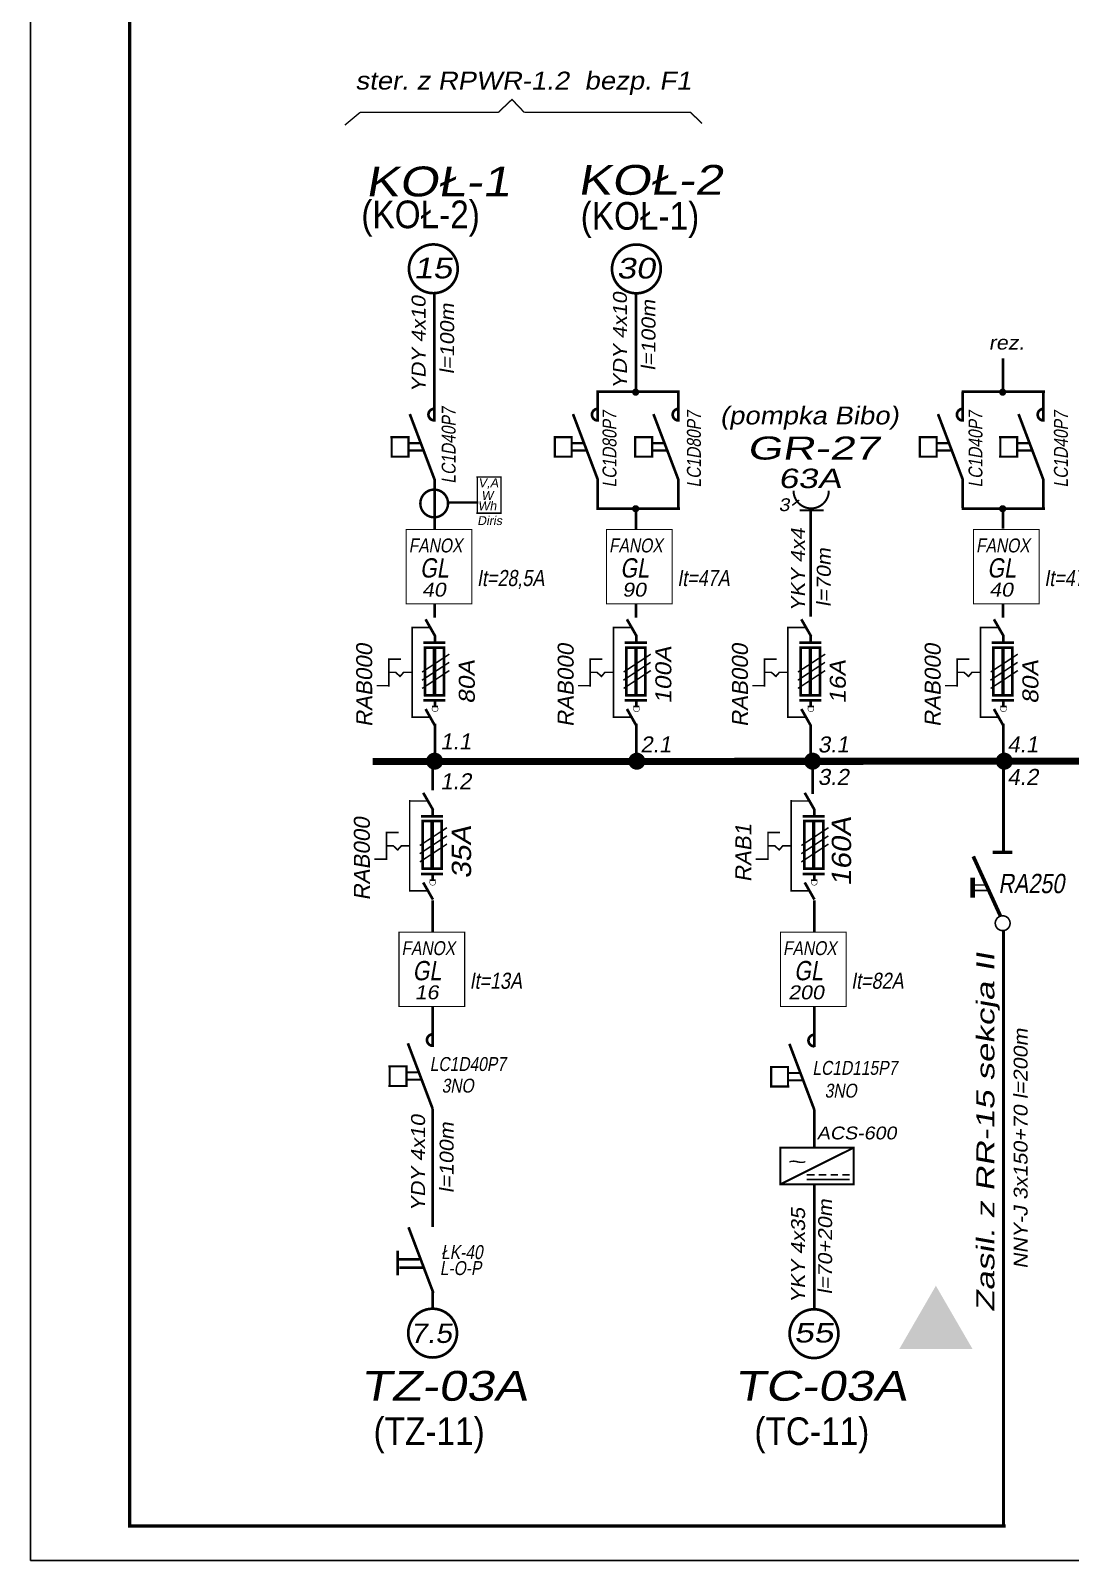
# Model space of a CAD drawing. Header units: millimetres. Extents: x 649 to 1239, y -5 to 425.
# Drawn here: x 649 to 746.6, y 0 to 143.6 of the extents above; entities that cross this region are included whole.
import ezdxf
from ezdxf.enums import TextEntityAlignment as Align

# ---------------------------------------------------------------- set-up
doc = ezdxf.new("R2010")
doc.units = ezdxf.units.MM
doc.linetypes.add('DASHED2', pattern=[9.525, 6.35, -3.175])
doc.layers.add('Ideowy', color=7, linetype='Continuous')
doc.layers.add('rysunek', color=2, linetype='Continuous')
doc.styles.add('styl1', font='arial.ttf', dxfattribs={"width": 0.8, "oblique": 10, "height": 2.8})

msp = doc.modelspace()

# ---------------------------------------------------------------- hatches: boundary and pattern name
for points in [[(706.16, 109.69, 1), (705.48, 109.69, 1)], [(740.61, 109.69, 1), (739.93, 109.69, 1)], [(706.16, 98.74, 1), (705.48, 98.74, 1)], [(740.61, 98.74, 1), (739.93, 98.74, 1)]]:
    msp.add_hatch(color=0).paths.add_polyline_path(points)
at = {"layer": 'Ideowy', "lineweight": 25}
msp.add_hatch(color=2, dxfattribs=at).paths.add_polyline_path([(734, 25.79), (730.57, 19.85), (737.44, 19.85)])

# ---------------------------------------------------------------- linework, layer by layer
for p, q in [((649.03, 420), (649.03, 0)), ((649.03, 0), (1239.03, 0))]:
    msp.add_line(p, q)
for points, const_width in [([(658.33, 3.17), (658.33, 3.17), (658.33, 150.17)], 0.334), ([(695.36, 135.96), (694.21, 137.17), (692.93, 135.96)], 0.133), ([(679.96, 135.96), (678.52, 134.76)], 0.133), ([(679.94, 135.96), (692.93, 135.96)], 0.133), ([(695.36, 135.96), (709.06, 135.96), (710.98, 135.96)], 0.133), ([(710.95, 135.99), (712.04, 134.91)], 0.133), ([(702.14, 109.74), (709.96, 109.74)], 0.251), ([(736.41, 109.74), (744.23, 109.74)], 0.251), ([(702.14, 98.74), (709.97, 98.74)], 0.251), ([(736.41, 98.74), (744.23, 98.74)], 0.251), ([(681.13, 75), (774.59, 75.06)], 0.665), ([(737.51, 66.1), (740.08, 60.46)], 0.348), ([(737.52, 63.41), (738.61, 63.41)], 0.147), ([(737.52, 62.9), (738.91, 62.9)], 0.147), ([(740.56, 3.23), (740.56, 3.23), (740.56, 3.23), (658.18, 3.23)], 0.302)]:
    msp.add_lwpolyline(points, dxfattribs=dict(const_width=const_width))
at = {"color": 7}
for points, const_width in [([(684.54, 121.27, 1), (689.12, 121.27, 1)], 0.25), ([(703.6, 121.26, 1), (708.18, 121.26, 1)], 0.25), ([(685.61, 99.24, 1), (688.21, 99.24, 1)], 0.229), ([(686.71, 79.96, 1), (687.27, 79.96, 1)], 0.0491), ([(705.62, 79.96, 1), (706.18, 79.96, 1)], 0.0491), ([(721.99, 79.96, 1), (722.54, 79.96, 1)], 0.0491), ([(740.07, 79.96, 1), (740.63, 79.96, 1)], 0.0491), ([(686.49, 63.67, 1), (687.05, 63.67, 1)], 0.0491), ([(722.3, 63.67, 1), (722.86, 63.67, 1)], 0.0491), ([(684.47, 21.34, 1), (689.05, 21.34, 1)], 0.25), ([(720.27, 21.29, 1), (724.85, 21.29, 1)], 0.25)]:
    msp.add_lwpolyline(points, format="xyb", close=True, dxfattribs=dict(at, const_width=const_width))
at = {"color": 0}
for points, const_width in [([(686.91, 106.92), (686.91, 118.98)], 0.251), ([(702.26, 106.91), (702.26, 109.74)], 0.251), ([(709.84, 106.91), (709.84, 109.74)], 0.251), ([(736.52, 106.91), (736.52, 109.74)], 0.251), ([(744.1, 106.91), (744.1, 109.74)], 0.251), ([(686.95, 101.47), (684.62, 107.63)], 0.251), ([(702.27, 101.47), (699.94, 107.63)], 0.251), ([(709.83, 101.47), (707.49, 107.63)], 0.251), ([(736.53, 101.47), (734.2, 107.63)], 0.251), ([(744.09, 101.47), (741.76, 107.63)], 0.251), ([(684.6, 105.46), (682.8, 105.46)], 0.201), ([(682.91, 105.46), (682.91, 103.63)], 0.201), ([(684.5, 103.63), (684.5, 105.46)], 0.201), ([(685.62, 104.9), (684.5, 104.9)], 0.201), ([(699.92, 105.46), (698.12, 105.46)], 0.201), ([(698.23, 105.46), (698.23, 103.63)], 0.201), ([(699.82, 103.63), (699.82, 105.46)], 0.201), ([(700.94, 104.9), (699.82, 104.9)], 0.201), ([(707.47, 105.46), (705.68, 105.46)], 0.201), ([(705.78, 105.46), (705.78, 103.63)], 0.201), ([(707.37, 103.63), (707.37, 105.46)], 0.201), ([(708.49, 104.9), (707.37, 104.9)], 0.201), ([(734.18, 105.46), (732.38, 105.46)], 0.201), ([(732.49, 105.46), (732.49, 103.63)], 0.201), ([(734.08, 103.63), (734.08, 105.46)], 0.201), ([(735.2, 104.9), (734.08, 104.9)], 0.201), ([(741.73, 105.46), (739.94, 105.46)], 0.201), ([(740.05, 105.46), (740.05, 103.63)], 0.201), ([(741.63, 103.63), (741.63, 105.46)], 0.201), ([(742.75, 104.9), (741.63, 104.9)], 0.201), ([(684.6, 103.63), (682.81, 103.63)], 0.201), ([(685.94, 104.21), (684.47, 104.21)], 0.201), ([(699.92, 103.63), (698.13, 103.63)], 0.201), ([(701.26, 104.21), (699.79, 104.21)], 0.201), ([(707.48, 103.63), (705.68, 103.63)], 0.201), ([(708.81, 104.21), (707.35, 104.21)], 0.201), ([(734.18, 103.63), (732.39, 103.63)], 0.201), ([(735.52, 104.21), (734.05, 104.21)], 0.201), ([(741.74, 103.63), (739.94, 103.63)], 0.201), ([(743.08, 104.21), (741.61, 104.21)], 0.201), ([(702.26, 98.81), (702.26, 101.5)], 0.251), ([(709.84, 98.81), (709.84, 101.5)], 0.251), ([(736.52, 98.81), (736.52, 101.5)], 0.251), ([(744.1, 98.81), (744.1, 101.5)], 0.251), ([(686.77, 48.2), (686.77, 52.02)], 0.251), ([(722.58, 48.2), (722.58, 52.02)], 0.251), ([(686.77, 42.39), (684.44, 48.55)], 0.251), ([(722.58, 42.34), (720.25, 48.5)], 0.251), ([(684.41, 46.38), (682.62, 46.38)], 0.201), ([(682.73, 46.38), (682.73, 44.55)], 0.201), ([(684.31, 44.55), (684.31, 46.38)], 0.201), ([(720.22, 46.33), (718.43, 46.33)], 0.201), ([(718.54, 46.33), (718.54, 44.49)], 0.201), ([(720.12, 44.49), (720.12, 46.33)], 0.201), ([(684.42, 44.55), (682.62, 44.55)], 0.201), ([(685.76, 45.13), (684.29, 45.13)], 0.201), ([(685.43, 45.82), (684.31, 45.82)], 0.201), ([(720.23, 44.49), (718.43, 44.49)], 0.201), ([(721.57, 45.08), (720.1, 45.08)], 0.201), ([(721.24, 45.77), (720.12, 45.77)], 0.201), ([(686.77, 31.31), (686.77, 42.39)], 0.251), ([(722.58, 38.75), (722.58, 42.35)], 0.251), ([(722.58, 23.46), (722.58, 35.31)], 0.251), ([(686.83, 25.12), (684.5, 31.28)], 0.251), ([(683.49, 29.09), (683.49, 26.75)], 0.251), ([(683.61, 28.28), (685.51, 28.28)], 0.251), ([(683.63, 27.49), (685.97, 27.49)], 0.251), ([(686.77, 23.58), (686.77, 25.23)], 0.251)]:
    msp.add_lwpolyline(points, dxfattribs=dict(at, const_width=const_width))
at = {"color": 0, "const_width": 0.251}
for points in [[(686.91, 108.12, 1), (686.91, 107.04)], [(702.26, 108.12, 1), (702.26, 107.03)], [(709.84, 108.12, 1), (709.84, 107.03)], [(736.52, 108.12, 1), (736.52, 107.03)], [(744.1, 108.12, 1), (744.1, 107.03)], [(686.77, 49.4, 1), (686.77, 48.32)], [(722.58, 49.35, 1), (722.58, 48.27)]]:
    msp.add_lwpolyline(points, format="xyb", dxfattribs=at)
at = {"color": 7}
for points, const_width in [([(688.21, 99.34), (691.06, 99.34), (691.06, 99.34)], 0.217), ([(721.17, 99.56), (720.52, 99.06)], 0.144), ([(723.48, 98.6), (721.21, 98.6)], 0.192), ([(688.33, 85.09), (688.33, 85.09), (685.78, 83.41)], 0.143), ([(685.95, 81.23), (687.83, 81.23), (687.83, 85.71), (686.04, 85.71), (686.04, 81.13)], 0.251), ([(686.94, 85.71), (686.94, 81.23)], 0.323), ([(686.94, 85.71), (686.94, 85.71), (686.94, 85.71), (686.94, 81.23)], 0.323), ([(686.93, 85.71), (686.93, 81.23)], 0.179), ([(707.24, 85.09), (707.24, 85.09), (704.69, 83.41)], 0.143), ([(704.86, 81.23), (706.74, 81.23), (706.74, 85.71), (704.95, 85.71), (704.95, 81.13)], 0.251), ([(705.85, 85.71), (705.85, 81.23)], 0.323), ([(705.85, 85.71), (705.85, 85.71), (705.85, 85.71), (705.85, 81.23)], 0.323), ([(705.84, 85.71), (705.84, 81.23)], 0.179), ([(723.61, 85.09), (723.61, 85.09), (721.05, 83.41)], 0.143), ([(721.23, 81.23), (723.11, 81.23), (723.11, 85.71), (721.32, 85.71), (721.32, 81.13)], 0.251), ([(722.21, 85.71), (722.21, 81.23)], 0.323), ([(722.21, 85.71), (722.21, 85.71), (722.21, 85.71), (722.21, 81.23)], 0.323), ([(722.21, 85.71), (722.21, 81.23)], 0.179), ([(741.69, 85.09), (741.69, 85.09), (739.14, 83.41)], 0.143), ([(739.31, 81.23), (741.19, 81.23), (741.19, 85.71), (739.4, 85.71), (739.4, 81.13)], 0.251), ([(740.3, 85.71), (740.3, 81.23)], 0.323), ([(740.3, 85.71), (740.3, 85.71), (740.3, 85.71), (740.3, 81.23)], 0.323), ([(740.29, 85.71), (740.29, 81.23)], 0.179), ([(688.32, 84.32), (688.32, 84.32), (685.76, 82.64)], 0.143), ([(688.33, 83.55), (688.33, 83.55), (685.78, 81.87)], 0.143), ([(707.22, 84.32), (707.22, 84.32), (704.67, 82.64)], 0.143), ([(707.24, 83.55), (707.24, 83.55), (704.69, 81.87)], 0.143), ([(723.59, 84.32), (723.59, 84.32), (721.04, 82.64)], 0.143), ([(723.61, 83.55), (723.61, 83.55), (721.05, 81.87)], 0.143), ([(741.67, 84.32), (741.67, 84.32), (739.12, 82.64)], 0.143), ([(741.69, 83.55), (741.69, 83.55), (739.14, 81.87)], 0.143), ([(685.74, 64.94), (687.62, 64.94), (687.62, 69.42), (685.83, 69.42), (685.83, 64.84)], 0.251), ([(686.72, 69.42), (686.72, 64.94)], 0.323), ([(686.72, 69.42), (686.72, 69.42), (686.72, 69.42), (686.72, 64.94)], 0.323), ([(686.72, 69.42), (686.72, 64.94)], 0.179), ([(721.54, 64.94), (723.43, 64.94), (723.43, 69.42), (721.64, 69.42), (721.64, 64.84)], 0.251), ([(722.53, 69.42), (722.53, 64.94)], 0.323), ([(722.53, 69.42), (722.53, 69.42), (722.53, 69.42), (722.53, 64.94)], 0.323), ([(722.53, 69.42), (722.53, 64.94)], 0.179), ([(688.1, 68.03), (688.1, 68.03), (685.55, 66.35)], 0.143), ([(688.11, 68.8), (688.11, 68.8), (685.56, 67.12)], 0.143), ([(723.91, 68.03), (723.91, 68.03), (721.36, 66.35)], 0.143), ([(723.92, 68.8), (723.92, 68.8), (721.37, 67.12)], 0.143), ([(688.11, 67.26), (688.11, 67.26), (685.56, 65.58)], 0.143), ([(723.92, 67.26), (723.92, 67.26), (721.37, 65.58)], 0.143), ([(719.41, 35.31), (726.29, 38.75)], 0.192), ([(721.86, 36.2), (722.61, 36.2)], 0.144), ([(723.01, 36.2), (723.73, 36.2)], 0.144), ([(724.13, 36.2), (724.82, 36.2)], 0.144), ([(725.22, 36.2), (725.91, 36.2)], 0.144), ([(721.86, 35.76), (725.91, 35.76)], 0.144)]:
    msp.add_lwpolyline(points, dxfattribs=dict(at, const_width=const_width))
at = {"color": 7, "const_width": 0.192}
msp.add_lwpolyline([(720.64, 100.43, 1), (723.95, 100.43)], format="xyb", dxfattribs=at)
at = {"const_width": 0.101}
for points in [[(684.29, 96.79), (690.45, 96.79), (690.45, 89.81), (684.29, 89.81)], [(703.09, 96.79), (709.25, 96.79), (709.25, 89.81), (703.09, 89.81)], [(737.54, 96.79), (743.7, 96.79), (743.7, 89.81), (737.54, 89.81)], [(683.61, 58.98), (689.77, 58.98), (689.77, 52), (683.61, 52)], [(719.42, 58.98), (725.58, 58.98), (725.58, 52), (719.42, 52)]]:
    msp.add_lwpolyline(points, close=True, dxfattribs=at)
at = {"linetype": 'DASHED2', "const_width": 0.151}
for points in [[(683.27, 83.4), (683.76, 82.95)], [(683.66, 82.95), (684.06, 83.4)], [(702.17, 83.4), (702.67, 82.95)], [(702.56, 82.95), (702.96, 83.4)], [(718.54, 83.4), (719.04, 82.95)], [(718.93, 82.95), (719.33, 83.4)], [(736.62, 83.4), (737.12, 82.95)], [(737.02, 82.95), (737.41, 83.4)], [(683.05, 67.11), (683.54, 66.66)], [(683.44, 66.66), (683.84, 67.11)], [(718.86, 67.11), (719.35, 66.66)], [(719.25, 66.66), (719.65, 67.11)]]:
    msp.add_lwpolyline(points, dxfattribs=at)
at = {"color": 7, "const_width": 0.192}
msp.add_lwpolyline([(719.41, 38.75), (719.41, 35.31), (726.29, 35.31), (726.29, 38.75)], close=True, dxfattribs=at)
at = {"layer": 'Ideowy', "lineweight": 25}
for points, const_width in [([(705.85, 109.59), (705.85, 119.09)], 0.251), ([(740.3, 109.59), (740.3, 112.87)], 0.251), ([(686.94, 96.84), (686.94, 101.51)], 0.251), ([(705.85, 96.79), (705.85, 98.85)], 0.251), ([(722.26, 88.6), (722.26, 98.61)], 0.251), ([(740.3, 96.86), (740.3, 98.63)], 0.251), ([(686.94, 88.51), (686.94, 89.81)], 0.251), ([(705.85, 88.51), (705.85, 89.81)], 0.251), ([(740.3, 88.51), (740.3, 89.81)], 0.251), ([(686.54, 87.59), (684.76, 87.59)], 0.151), ([(684.83, 87.67), (684.83, 79.09)], 0.151), ([(687.01, 86.76), (686.1, 88.36)], 0.251), ([(705.45, 87.59), (703.67, 87.59)], 0.151), ([(703.74, 87.67), (703.74, 79.09)], 0.151), ([(705.92, 86.76), (705, 88.36)], 0.251), ([(721.82, 87.59), (720.03, 87.59)], 0.151), ([(720.1, 87.67), (720.1, 79.09)], 0.151), ([(722.29, 86.76), (721.37, 88.36)], 0.251), ([(739.9, 87.59), (738.12, 87.59)], 0.151), ([(738.19, 87.67), (738.19, 79.09)], 0.151), ([(740.37, 86.76), (739.45, 88.36)], 0.251), ([(686.98, 86.16), (686.98, 86.82)], 0.251), ([(705.89, 86.16), (705.89, 86.82)], 0.251), ([(722.26, 86.16), (722.26, 86.82)], 0.251), ([(740.34, 86.16), (740.34, 86.82)], 0.251), ([(682.65, 83.38), (683.32, 83.38)], 0.151), ([(684.83, 83.38), (684, 83.38)], 0.151), ([(701.55, 83.38), (702.23, 83.38)], 0.151), ([(703.74, 83.38), (702.91, 83.38)], 0.151), ([(717.92, 83.38), (718.6, 83.38)], 0.151), ([(720.1, 83.38), (719.27, 83.38)], 0.151), ([(736.01, 83.38), (736.68, 83.38)], 0.151), ([(738.19, 83.38), (737.36, 83.38)], 0.151), ([(686.98, 80.17), (686.98, 80.83)], 0.251), ([(705.89, 80.17), (705.89, 80.83)], 0.251), ([(722.26, 80.17), (722.26, 80.83)], 0.251), ([(740.34, 80.17), (740.34, 80.83)], 0.251), ([(686.54, 79.17), (684.83, 79.17)], 0.151), ([(687, 78.34), (686.1, 79.94)], 0.251), ([(686.7, 80.17), (687.27, 80.17)], 0.151), ([(705.45, 79.17), (703.74, 79.17)], 0.151), ([(705.91, 78.34), (705, 79.94)], 0.251), ([(705.6, 80.17), (706.18, 80.17)], 0.151), ([(721.82, 79.17), (720.1, 79.17)], 0.151), ([(722.28, 78.34), (721.37, 79.94)], 0.251), ([(721.97, 80.17), (722.55, 80.17)], 0.151), ([(739.9, 79.17), (738.19, 79.17)], 0.151), ([(740.36, 78.34), (739.45, 79.94)], 0.251), ([(740.05, 80.17), (740.63, 80.17)], 0.151), ([(686.98, 74.87), (686.98, 78.56)], 0.251), ([(705.89, 74.87), (705.89, 78.56)], 0.251), ([(722.26, 74.87), (722.26, 78.38)], 0.251), ([(740.34, 74.87), (740.34, 78.56)], 0.251), ([(686.77, 72.31), (686.77, 75.69)], 0.251), ([(722.44, 71.96), (722.44, 75.34)], 0.251), ([(686.8, 70.47), (685.88, 72.07)], 0.251), ([(722.61, 70.47), (721.69, 72.07)], 0.251), ([(686.32, 71.3), (684.54, 71.3)], 0.151), ([(684.61, 71.38), (684.61, 62.8)], 0.151), ([(686.77, 69.87), (686.77, 70.53)], 0.251), ([(722.13, 71.3), (720.35, 71.3)], 0.151), ([(720.42, 71.38), (720.42, 62.8)], 0.151), ([(722.58, 69.87), (722.58, 70.53)], 0.251), ([(682.43, 67.09), (683.11, 67.09)], 0.151), ([(684.61, 67.09), (683.78, 67.09)], 0.151), ([(718.24, 67.09), (718.92, 67.09)], 0.151), ([(720.42, 67.09), (719.59, 67.09)], 0.151), ([(686.77, 63.88), (686.77, 64.54)], 0.251), ([(722.58, 63.88), (722.58, 64.54)], 0.251), ([(686.79, 62.05), (685.88, 63.65)], 0.251), ([(686.48, 63.88), (687.06, 63.88)], 0.151), ([(722.6, 62.05), (721.69, 63.65)], 0.251), ([(722.29, 63.88), (722.87, 63.88)], 0.151), ([(686.32, 62.87), (684.61, 62.87)], 0.151), ([(686.77, 58.96), (686.77, 61.98)], 0.251), ([(722.13, 62.87), (720.42, 62.87)], 0.151), ([(722.58, 58.96), (722.58, 61.98)], 0.251)]:
    msp.add_lwpolyline(points, dxfattribs=dict(at, const_width=const_width))
at = {"layer": 'Ideowy', "color": 7, "lineweight": 25}
for points, const_width in [([(687.96, 86.16), (685.89, 86.16)], 0.251), ([(706.87, 86.16), (704.8, 86.16)], 0.251), ([(723.24, 86.16), (721.17, 86.16)], 0.251), ([(741.32, 86.16), (739.25, 86.16)], 0.251), ([(682.65, 84.71), (682.65, 82.05)], 0.151), ([(701.55, 84.71), (701.55, 82.05)], 0.151), ([(717.92, 84.71), (717.92, 82.05)], 0.151), ([(736.01, 84.71), (736.01, 82.05)], 0.151), ([(683.79, 84.63), (682.65, 84.63)], 0.151), ([(702.7, 84.63), (701.56, 84.63)], 0.151), ([(719.07, 84.63), (717.93, 84.63)], 0.151), ([(737.15, 84.63), (736.01, 84.63)], 0.151), ([(682.65, 82.13), (681.51, 82.13)], 0.151), ([(701.55, 82.13), (700.42, 82.13)], 0.151), ([(717.92, 82.13), (716.78, 82.13)], 0.151), ([(736.01, 82.13), (734.87, 82.13)], 0.151), ([(687.96, 80.75), (685.89, 80.75)], 0.251), ([(706.87, 80.75), (704.8, 80.75)], 0.251), ([(723.24, 80.75), (721.17, 80.75)], 0.251), ([(741.32, 80.75), (739.25, 80.75)], 0.251), ([(740.35, 75.24), (740.35, 66.48)], 0.302), ([(687.75, 69.87), (685.68, 69.87)], 0.251), ([(723.56, 69.87), (721.49, 69.87)], 0.251), ([(682.43, 68.41), (682.43, 65.76)], 0.151), ([(683.58, 68.34), (682.44, 68.34)], 0.151), ([(718.24, 68.41), (718.24, 65.76)], 0.151), ([(719.38, 68.34), (718.25, 68.34)], 0.151), ([(739.34, 66.48), (741.18, 66.48)], 0.302), ([(682.43, 65.84), (681.29, 65.84)], 0.151), ([(718.24, 65.84), (717.1, 65.84)], 0.151), ([(687.75, 64.46), (685.68, 64.46)], 0.251), ([(723.56, 64.46), (721.49, 64.46)], 0.251), ([(737.46, 64.11), (737.46, 62.22)], 0.435), ([(740.35, 59.11), (740.35, 3.16)], 0.302)]:
    msp.add_lwpolyline(points, dxfattribs=dict(at, const_width=const_width))
for points, const_width in [([(686.51, 75.04, 1), (687.39, 75.04, 1)], 0.719), ([(705.49, 75.04, 1), (706.37, 75.04, 1)], 0.719), ([(721.99, 75.04, 1), (722.87, 75.04, 1)], 0.719), ([(739.98, 75.04, 1), (740.86, 75.04, 1)], 0.719), ([(740.27, 59.13, 1), (740.27, 60.52, 1)], 0.154)]:
    msp.add_lwpolyline(points, format="xyb", close=True, dxfattribs=dict(at, const_width=const_width))
at = {"layer": 'rysunek', "color": 7, "const_width": 0.139}
for points in [[(690.88, 101.72), (693.24, 101.72)], [(690.88, 101.72), (693.24, 101.72)], [(690.96, 101.67), (690.96, 98.32)], [(690.96, 101.67), (690.96, 98.32)], [(693.18, 98.32), (693.18, 101.67)], [(693.18, 98.32), (693.18, 101.67)], [(690.88, 98.33), (693.24, 98.33)]]:
    msp.add_lwpolyline(points, dxfattribs=at)

# ---------------------------------------------------------------- texts
at = {"color": 1, "style": 'styl1', "oblique": 10, "width": 1.1}
msp.add_text('ster. z RPWR-1.2  bezp. F1', height=1.6794, dxfattribs=at).set_placement((679.5, 138.1))
at = {"color": 6, "style": 'styl1', "oblique": 10, "width": 1.2}
for s, p in [('KOŁ-1', (680.46, 128.07)), ('KOŁ-2', (700.38, 128.22)), ('TZ-03A', (679.98, 14.99)), ('TC-03A', (715.07, 14.99))]:
    msp.add_text(s, height=2.8, dxfattribs=at).set_placement(p)
at = {"color": 7, "lineweight": 30, "width": 0.9}
for s, p in [('(KOŁ-2)', (680.07, 125.08)), ('(KOŁ-1)', (700.66, 124.94)), ('(TZ-11)', (681.22, 10.83)), ('(TC-11)', (716.97, 10.83))]:
    msp.add_text(s, height=2.6, dxfattribs=at).set_placement(p)
at = {"color": 7, "style": 'styl1', "oblique": 10}
for s, height, width, p in [('15', 1.933, 1.2, (684.98, 120.37)), ('30', 1.933, 1.2, (704.04, 120.36)), ('(pompka Bibo)', 1.6794, 1.1, (713.72, 106.66)), ('GR-27', 2.159, 1.4, (716.27, 103.36)), ('63A', 1.823, 1.3, (719.22, 100.68)), ('3', 1.2, 1.1, (719.24, 98.52)), ('ACS-600', 1.2, 1.1, (722.83, 39.53)), ('7.5', 1.823, 1.1, (684.67, 20.42)), ('55', 1.823, 1.3, (720.69, 20.46))]:
    msp.add_text(s, height=height, dxfattribs=dict(at, width=width)).set_placement(p)
at = {"color": 0, "style": 'styl1', "oblique": 10}
for s, height, width, p in [('YDY 4x10', 1.308, 1.1, (686.1, 109.67)), ('l=100m', 1.308, 1.1, (688.78, 111.36)), ('YDY 4x10', 1.308, 1.1, (705, 110.01)), ('l=100m', 1.308, 1.1, (707.68, 111.7)), ('LC1D40P7', 1.308, 0.8, (688.92, 101.1)), ('LC1D80P7', 1.308, 0.8, (704.02, 100.74)), ('LC1D80P7', 1.308, 0.8, (711.94, 100.74)), ('LC1D40P7', 1.308, 0.8, (738.37, 100.74)), ('LC1D40P7', 1.308, 0.8, (746.39, 100.74)), ('YKY 4x4', 1.308, 1.1, (721.7, 89.1)), ('l=70m', 1.308, 1.1, (724.13, 89.51)), ('100A', 1.5, 1.1, (709.17, 80.43)), ('80A', 1.5, 1.1, (690.72, 80.43)), ('16A', 1.5, 1.1, (725.54, 80.43)), ('80A', 1.5, 1.1, (743.62, 80.43)), ('35A', 1.811, 1.1, (690.37, 64.01)), ('160A', 1.811, 1.1, (726.04, 63.3)), ('NNY-J 3x150+70 l=200m', 1.3077, 1.1, (742.61, 27.37)), ('YDY 4x10', 1.308, 1.1, (686.05, 32.78)), ('l=100m', 1.308, 1.1, (688.73, 34.48)), ('YKY 4x35', 1.308, 1.1, (721.72, 24.16)), ('l=70+20m', 1.308, 1.1, (724.26, 24.96))]:
    msp.add_text(s, height=height, rotation=90, dxfattribs=dict(at, width=width)).set_placement(p)
for s, height, width, p in [('rez.', 1.308, 1.1, (738.96, 113.69)), ('FANOX', 1.308, 0.8, (684.52, 94.64)), ('FANOX', 1.308, 0.8, (703.32, 94.64)), ('FANOX', 1.308, 0.8, (737.77, 94.64)), ('GL', 1.811, 0.8, (685.57, 92.28)), ('GL', 1.811, 0.8, (704.37, 92.28)), ('GL', 1.811, 0.8, (738.82, 92.28)), ('It=28,5A', 1.509, 0.8, (690.92, 91.48)), ('It=47A', 1.509, 0.8, (709.72, 91.48)), ('It=47A', 1.509, 0.8, (744.17, 91.48)), ('40', 1.308, 1.1, (685.76, 90.49)), ('90', 1.308, 1.1, (704.56, 90.49)), ('40', 1.308, 1.1, (739.01, 90.49)), ('FANOX', 1.308, 0.8, (683.84, 56.83)), ('FANOX', 1.308, 0.8, (719.65, 56.83)), ('GL', 1.811, 0.8, (684.88, 54.47)), ('GL', 1.811, 0.8, (720.69, 54.47)), ('It=13A', 1.509, 0.8, (690.23, 53.67)), ('It=82A', 1.509, 0.8, (726.04, 53.67)), ('16', 1.308, 1.1, (685.08, 52.68)), ('200', 1.308, 1.1, (720.14, 52.68)), ('LC1D40P7', 1.308, 0.8, (686.49, 45.95)), ('LC1D115P7', 1.308, 0.8, (722.41, 45.59)), ('3NO', 1.308, 0.8, (687.61, 43.92)), ('3NO', 1.308, 0.8, (723.56, 43.45)), ('ŁK-40', 1.308, 0.8, (687.56, 28.29)), ('L-O-P', 1.308, 0.8, (687.44, 26.79))]:
    msp.add_text(s, height=height, dxfattribs=dict(at, width=width)).set_placement(p)
at = {"color": 7, "lineweight": 35, "style": 'styl1', "oblique": 10}
for s, p in [('V,A', (691.05, 100.76)), ('V,A', (691.05, 100.76)), ('Wh', (691.01, 98.6)), ('Wh', (691.01, 98.6)), ('W', (691.33, 99.56)), ('W', (691.33, 99.56)), ('Diris', (690.95, 97.21))]:
    msp.add_text(s, height=0.832, dxfattribs=at).set_placement(p)
at = {"color": 0, "style": 'styl1', "oblique": 10}
for s, p in [('1.1', (687.48, 76.14)), ('2.1', (706.25, 75.86)), ('3.1', (722.92, 75.86)), ('4.1', (740.7, 75.86)), ('1.2', (687.48, 72.4)), ('3.2', (722.92, 72.81)), ('4.2', (740.7, 72.81))]:
    msp.add_text(s, height=1.5, dxfattribs=at).set_placement(p)
at = {"color": 7, "style": 'styl1', "oblique": 10, "width": 1.4}
msp.add_text('Zasil. z RR-15 sekcja II', height=1.6794, rotation=90, dxfattribs=at).set_placement((739.49, 23.32))
at = {"color": 7, "style": 'styl1', "oblique": 10, "width": 1.617011}
msp.add_text('~', height=1.34, rotation=359.5351, dxfattribs=at).set_placement((719.99, 36.79), (721.76, 36.77), align=Align.FIT)
at = {"layer": 'Ideowy', "color": 7, "lineweight": 25, "style": 'styl1', "oblique": 10}
for s, p in [('RAB000', (681.09, 78.25)), ('RAB000', (700, 78.25)), ('RAB000', (716.36, 78.25)), ('RAB000', (734.45, 78.25)), ('RAB000', (680.87, 61.96)), ('RAB1', (716.68, 63.68))]:
    msp.add_text(s, height=1.5, rotation=90, dxfattribs=at).set_placement(p)
at = {"layer": 'Ideowy', "color": 7, "lineweight": 25, "style": 'styl1', "oblique": 10, "width": 0.8}
msp.add_text('RA250', height=1.811, dxfattribs=at).set_placement((739.86, 62.65))

doc.saveas('drawing.dxf')
